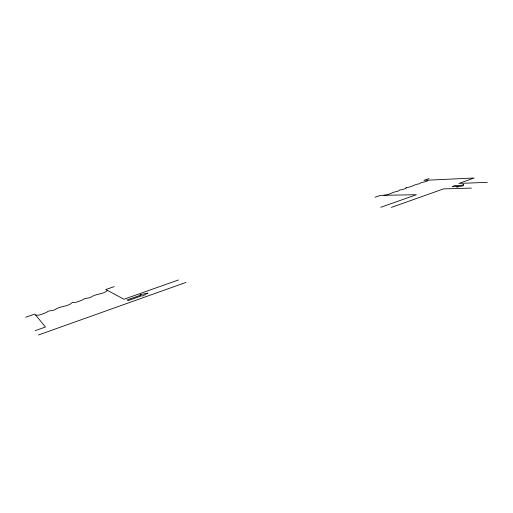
<?xml version="1.0" encoding="UTF-8"?>
<svg xmlns="http://www.w3.org/2000/svg" width="513" height="513" viewBox="0 0 513 513"><rect width="100%" height="100%" fill="white"/><g stroke="black" fill="none" stroke-linecap="round" stroke-linejoin="round"><path stroke-width="0.77" d="M391.425 207.399L443.514 188.893L471.383 188.104M38.411 335.002L185.943 282.419M380.793 207.297L416.421 194.716L380.575 195.344L375.041 197.261M35.262 330.616L45.458 327.012L34.82 314.059L25.65 317.226M178.46 279.97L123.986 299.233L105.793 289.531L114.271 286.6M429.06 178.569L423.841 180.371L474.159 177.998L458.904 183.423L487.35 182.339M427.412 180.204C429.676 180.717 423.975 182.07 423.167 182.218C419.724 182.865 422.058 182.391 419.288 183.801C413.465 184.545 412.696 186.995 405.937 187.649C407.995 188.277 402.339 189.56 401.48 189.746C398.037 190.188 400.352 190.086 397.453 191.381C391.663 192.08 390.592 194.703 383.904 195.286M107.448 290.409C103.228 294.654 95.854 293.462 91.083 297.142C88.409 298.771 84.825 297.572 83.087 299.592C79.739 301.157 75.95 302.83 72.25 302.599C67.588 307.024 60.13 305.825 55.006 309.653C52.236 311.314 48.722 310.076 46.811 312.173C43.406 313.712 39.501 315.553 35.782 315.226M463.54 184.648L463.412 185.738L456.814 187.046L458.699 186.373L452.068 186.591L455.005 185.546L461.668 185.315L463.54 184.648M147.827 293.109L142.729 296.046L141.96 295.687L128.199 300.573L127.07 299.977L140.754 295.122L139.998 294.77L147.827 293.109"/></g></svg>
